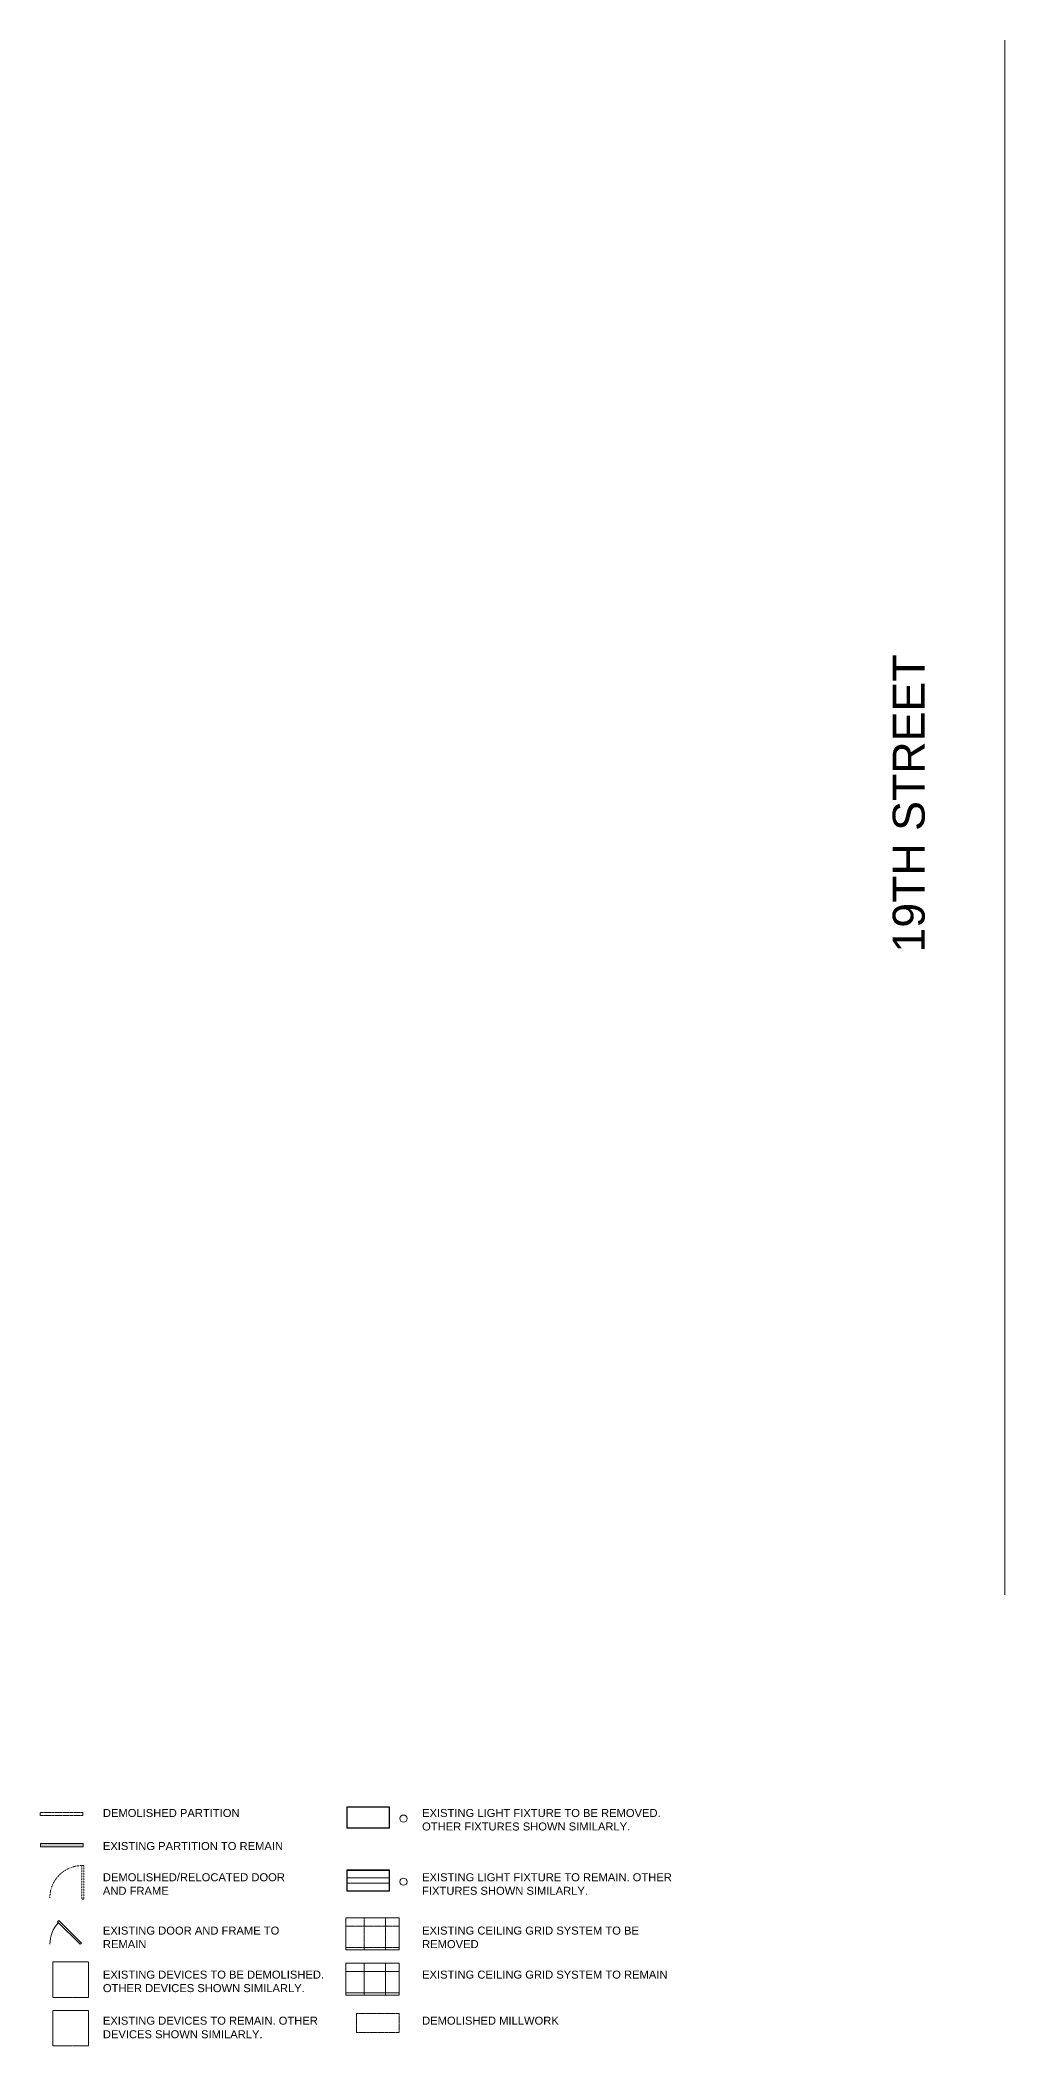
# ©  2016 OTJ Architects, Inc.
# Model space of a CAD drawing. Header units: inches. Extents: x 628 to 3883, y -391 to 1960.
# Drawn here: x 628 to 1712, y -391 to 1865 of the extents above; entities that cross this region are included whole.
import ezdxf

# ---------------------------------------------------------------- set-up
doc = ezdxf.new("R2010")
doc.units = ezdxf.units.IN
doc.header["$MEASUREMENT"] = 0
for name, pattern in [('Dash', [0.25, 0.125, -0.125]), ('Dash 1_16_', [0.125, 0.0625, -0.0625]), ('Demolished 3_16_', [0.28125, 0.1875, -0.09375]), ('IMPORT-Double Dash 3_8_', [1, 0.375, -0.125, 0.125, -0.125, 0.125, -0.125])]:
    doc.linetypes.add(name, pattern=pattern)
for name, color, linetype, lineweight in [('A-DETL', 90, 'Continuous', 9), ('A-DETL-DEMO', 6, 'Demolished 3_16_', 9), ('A-DETL-GENF', 92, 'Continuous', 9), ('A-DETL-MBND', 5, 'Continuous', 9), ('A-DETL-THIN', 151, 'Continuous', 9), ('basebuilding_dwg', 8, 'Continuous', 9), ('E-LITE-EQPM', 33, 'Continuous', 9), ('G-ANNO-TEXT', 231, 'Continuous', 9), ('L-SITE', 250, 'IMPORT-Double Dash 3_8_', 13), ('Q-SPCQ-HDLN', 91, 'Dash', 9)]:
    doc.layers.add(name, color=color, linetype=linetype, lineweight=lineweight)
doc.styles.add('Swis721 Lt BT', font='swissl.ttf', dxfattribs={"height": 36})
doc.styles.add('Swis721 Lt BT_1', font='swissl.ttf', dxfattribs={"height": 9})

# ---------------------------------------------------------------- blocks, each defined once
blk = doc.blocks.new('Family - ___-697303-DEMOLITION PLAN SYMBOLS')
at = {"layer": 'E-LITE-EQPM'}
for p, q in [((972.3, -216.8), (972.3, -192.8)), ((972.3, -192.8), (1020.3, -192.8)), ((972.3, -192.8), (1020.3, -192.8)), ((972.3, -216.8), (972.3, -192.8)), ((972.3, -201.8), (1020.3, -201.8)), ((972.8, -193.3), (1019.8, -193.3)), ((972.8, -216.3), (972.8, -193.3)), ((972.8, -193.3), (972.8, -216.3)), ((1019.8, -193.3), (972.8, -193.3)), ((1019.8, -193.3), (1019.8, -216.3)), ((1019.8, -216.3), (1019.8, -193.3)), ((1020.3, -192.8), (1020.3, -216.8)), ((1020.3, -192.8), (1020.3, -216.8)), ((972.3, -207.8), (1020.3, -207.8)), ((1020.3, -216.8), (972.3, -216.8)), ((1020.3, -216.8), (972.3, -216.8)), ((1019.8, -216.3), (972.8, -216.3)), ((972.8, -216.3), (1019.8, -216.3))]:
    blk.add_line(p, q, dxfattribs=at)
blk = doc.blocks.new('Family - ___-697305-DEMOLITION PLAN SYMBOLS')
at = {"layer": 'E-LITE-EQPM'}
for start, end in [(0, 180), (0, 180), (180, 0), (180, 0)]:
    blk.add_arc((1036.1, -206), 4, start, end, dxfattribs=at)
blk = doc.blocks.new('Family - ___-3851269-DEMOLITION PLAN SYMBOLS')
at = {"layer": 'Q-SPCQ-HDLN'}
for p, q in [((642, -336.1), (642, -296.1)), ((642, -296.1), (682, -296.1)), ((682, -296.1), (682, -336.1)), ((682, -336.1), (642, -336.1))]:
    blk.add_line(p, q, dxfattribs=at)
blk = doc.blocks.new('Family - ___-3851280-DEMOLITION PLAN SYMBOLS')
at = {"layer": 'Q-SPCQ-HDLN'}
for p, q in [((642, -390.7), (642, -350.7)), ((642, -350.7), (682, -350.7)), ((682, -350.7), (682, -390.7)), ((682, -390.7), (642, -390.7))]:
    blk.add_line(p, q, dxfattribs=at)
blk = doc.blocks.new('basebuilding_dwg_Family - ___-1742687-GROSS BLDG AREA - LEVEL 6-4771552-FIRST FLOOR DEMOLITION')
at = {"layer": 'L-SITE'}
blk.add_line((-725.7, 1017.2), (-725.7, -731.8), dxfattribs=at)
blk = doc.blocks.new('basebuilding_dwg-4266169-FIRST FLOOR DEMOLITION')
blk.add_blockref('basebuilding_dwg_Family - ___-1742687-GROSS BLDG AREA - LEVEL 6-4771552-FIRST FLOOR DEMOLITION', (790.3, 848.2))
at = {"lineweight": 9, "insert": (-61.5, 839.1), "char_height": 36, "width": 365.996, "attachment_point": 1, "rotation": 90, "line_spacing_factor": 1.005062, "style": 'Swis721 Lt BT'}
blk.add_mtext('19TH STREET', dxfattribs=at)

msp = doc.modelspace()

# ---------------------------------------------------------------- hatches: boundary and pattern name
at = {"layer": 'A-DETL-GENF'}
msp.add_hatch(color=7, dxfattribs=at).paths.add_polyline_path([(676, -166.6), (676, -163.1), (628, -163.1), (628, -166.6)], flags=0)
h = msp.add_hatch(dxfattribs=at)
h.set_pattern_fill('FP_1', style=0, pattern_type=2)
h.set_pattern_definition([(0, (-327.99, -354.86), (0, 24), []), (90, (-327.99, -354.86), (-48, 3e-15), [])])
h.paths.add_polyline_path([(1031.3, -333.7), (1031.3, -297.7), (971.3, -297.7), (971.3, -333.7)], flags=0)

# ---------------------------------------------------------------- linework, layer by layer
at = {"layer": 'A-DETL', "linetype": 'Dash 1_16_'}
for p, q in [((674.6, -225.6), (674.6, -187.9)), ((676.6, -187.9), (674.6, -187.9)), ((676.6, -225.6), (676.6, -187.9)), ((676.6, -225.6), (674.6, -225.6))]:
    msp.add_line(p, q, dxfattribs=at)
at = {"layer": 'A-DETL'}
msp.add_line((992, -297.7), (992, -333.7), dxfattribs=at)
at = {"layer": 'A-DETL', "linetype": 'Dash 1_16_'}
msp.add_arc((674.6, -224), 36.1, 90.0634, 180, dxfattribs=at)
at = {"layer": 'A-DETL-DEMO'}
for p, q in [((627.5, -131.5), (627.5, -128)), ((627.5, -128), (675.5, -128)), ((627.5, -131.5), (675.5, -131.5)), ((675.5, -128), (675.5, -131.5)), ((992, -246.7), (992, -282.7)), ((1016, -246.7), (1016, -282.7)), ((971.3, -255.9), (1031.3, -255.9)), ((971.3, -279.9), (1031.3, -279.9)), ((983.3, -354.1), (1031.3, -354.1)), ((983.3, -375.6), (983.3, -354.1)), ((1031.3, -354.1), (1031.3, -375.6)), ((1031.3, -375.6), (983.3, -375.6))]:
    msp.add_line(p, q, dxfattribs=at)
at = {"layer": 'A-DETL-MBND'}
for p, q in [((972.3, -121.8), (1020.3, -121.8)), ((972.3, -145.8), (972.3, -121.8)), ((972.8, -122.3), (1019.8, -122.3)), ((972.8, -145.3), (972.8, -122.3)), ((1019.8, -122.3), (1019.8, -145.3)), ((1020.3, -121.8), (1020.3, -145.8)), ((1020.3, -145.8), (972.3, -145.8)), ((1019.8, -145.3), (972.8, -145.3))]:
    msp.add_line(p, q, dxfattribs=at)
for start, end in [(0, 180), (180, 360)]:
    msp.add_arc((1036.1, -135), 4, start, end, dxfattribs=at)
at = {"layer": 'A-DETL-THIN'}
for p, q in [((676, -163.1), (628, -163.1)), ((628, -163.1), (628, -166.6)), ((628, -166.6), (676, -166.6)), ((676, -166.6), (676, -163.1)), ((971.3, -246.7), (1031.3, -246.7)), ((971.3, -282.7), (971.3, -246.7)), ((1031.3, -246.7), (1031.3, -282.7)), ((648.6, -249.5), (647.1, -251)), ((672.6, -276.4), (647.1, -251)), ((674, -275), (648.6, -249.5)), ((674, -275), (672.6, -276.4)), ((1031.3, -282.7), (971.3, -282.7)), ((1031.3, -297.7), (971.3, -297.7)), ((971.3, -297.7), (971.3, -333.7)), ((1031.3, -333.7), (1031.3, -297.7)), ((971.3, -333.7), (1031.3, -333.7))]:
    msp.add_line(p, q, dxfattribs=at)
msp.add_arc((674.6, -276.4), 36.1, 137.2472, 180, dxfattribs=at)

# ---------------------------------------------------------------- block references
at = {"lineweight": 9}
for name in ['Family - ___-697303-DEMOLITION PLAN SYMBOLS', 'Family - ___-697305-DEMOLITION PLAN SYMBOLS', 'Family - ___-3851269-DEMOLITION PLAN SYMBOLS', 'Family - ___-3851280-DEMOLITION PLAN SYMBOLS']:
    msp.add_blockref(name, (0, 0), dxfattribs=at)
at = {"layer": 'basebuilding_dwg', "color": 250, "linetype": 'IMPORT-Double Dash 3_8_', "lineweight": 13}
msp.add_blockref('basebuilding_dwg-4266169-FIRST FLOOR DEMOLITION', (1647.6, 0), dxfattribs=at)

# ---------------------------------------------------------------- texts
at = {"layer": 'G-ANNO-TEXT', "color": 7, "char_height": 9, "attachment_point": 1, "style": 'Swis721 Lt BT_1'}
for s, insert, width in [('DEMOLISHED PARTITION ', (698.1, -124.2), 180.891), ('EXISTING LIGHT FIXTURE TO BE REMOVED. ', (1057, -124.2), 310.272), ('OTHER FIXTURES SHOWN SIMILARLY.', (1057, -139.4), 266.943), ('EXISTING PARTITION TO REMAIN', (698.1, -161.4), 229.674), ('DEMOLISHED/RELOCATED DOOR ', (698.1, -196.5), 242.703), ('EXISTING LIGHT FIXTURE TO REMAIN. OTHER ', (1057, -196.5), 324.21), ('AND FRAME', (698.1, -211.7), 85.749), ('FIXTURES SHOWN SIMILARLY.', (1057, -211.7), 212.403), ('EXISTING DOOR AND FRAME TO ', (698.1, -256.5), 233.007), ('EXISTING CEILING GRID SYSTEM TO BE ', (1057, -256.5), 282.396), ('REMAIN', (698.1, -271.7), 56.055), ('REMOVED', (1057, -271.7), 73.023), ('EXISTING DEVICES TO BE DEMOLISHED. ', (698.1, -306), 289.971), ('EXISTING CEILING GRID SYSTEM TO REMAIN', (1057, -306), 314.817), ('OTHER DEVICES SHOWN SIMILARLY.', (698.1, -321.2), 259.671), ('EXISTING DEVICES TO REMAIN. OTHER ', (698.1, -357.8), 279.669), ('DEMOLISHED MILLWORK', (1057, -357.8), 179.376), ('DEVICES SHOWN SIMILARLY. ', (698.1, -373.1), 209.373)]:
    msp.add_mtext(s, dxfattribs=dict(at, insert=insert, width=width))

doc.saveas('drawing.dxf')
